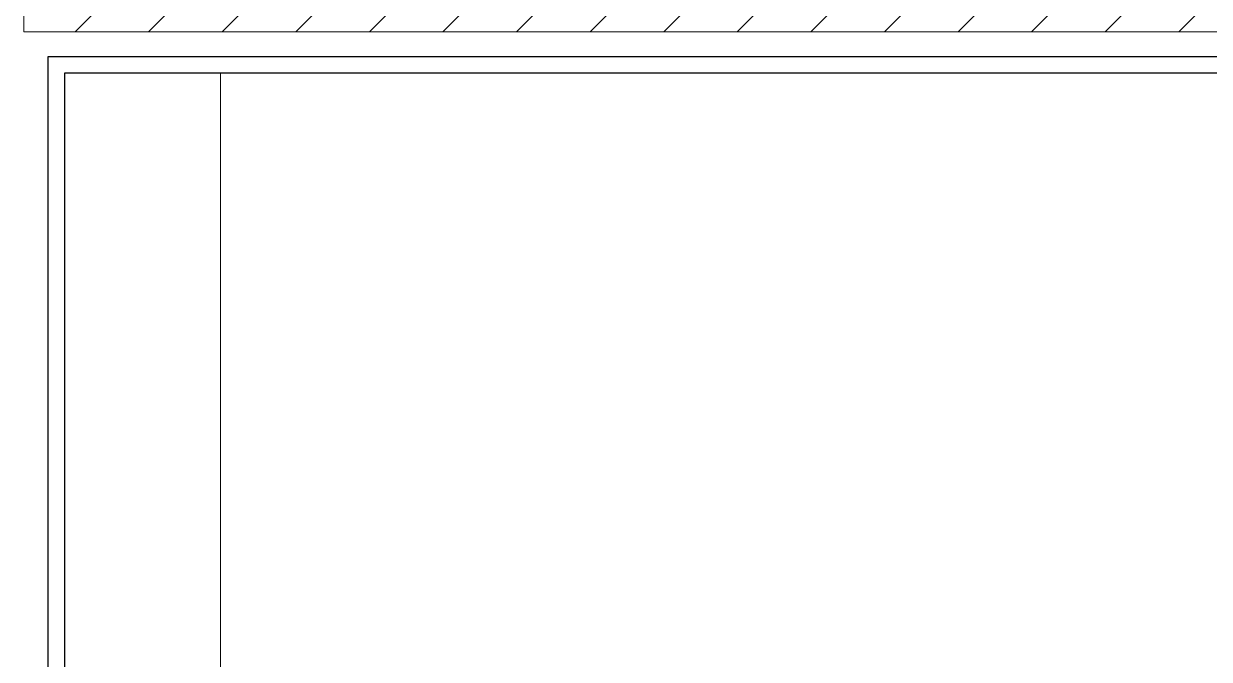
# Model space of a CAD drawing. Header units: millimetres. Extents: x -343543 to 400519, y -115663 to 104219.
# Drawn here: x -306958 to -306235, y 9607 to 9995 of the extents above; entities that cross this region are included whole.
import ezdxf

# ---------------------------------------------------------------- set-up
doc = ezdxf.new("R2010")
doc.units = ezdxf.units.MM
for name, color, linetype, lineweight in [('A-SYMBOLS', 10, 'Continuous', 13), ('XREF MAT BANG TUONG XAY$0$01.Xref _MB T1$0$A-FURN', 8, 'Continuous', 5), ('XREF MAT BANG TUONG XAY$0$01.Xref _MB T1$0$A-TEXT', 8, 'Continuous', 25), ('XREF MAT BANG TUONG XAY$0$A-WALL-INT', 8, 'Continuous', 9)]:
    doc.layers.add(name, color=color, linetype=linetype, lineweight=lineweight)
for name, color, linetype in [('XREF MAT BANG TUONG XAY$0$A-FNSH', 8, 'Continuous'), ('XREF MAT BANG TUONG XAY$0$A-FURN', 8, 'Continuous'), ('XREF MAT BANG TUONG XAY$0$A-PATT', 8, 'Continuous')]:
    doc.layers.add(name, color=color, linetype=linetype)

# ---------------------------------------------------------------- blocks, each defined once
blk = doc.blocks.new('*U226')
at = {"layer": 'XREF MAT BANG TUONG XAY$0$A-PATT'}
h = blk.add_hatch(dxfattribs=at)
h.set_pattern_fill('ANSI31', color=8, scale=10)
h.set_pattern_definition([(45, (36791.79, -11293.564), (-22.45064, 22.45064), [])])
h.paths.add_polyline_path([(-38.7, 47.5), (1306.3, 47.5), (1306.3, -162.5), (-38.7, -162.5)])
at = {"layer": 'XREF MAT BANG TUONG XAY$0$A-WALL-INT', "color": 8}
blk.add_lwpolyline([(-38.7, 47.5), (1306.3, 47.5), (1306.3, -162.5), (-38.7, -162.5)], close=True, dxfattribs=at)
blk = doc.blocks.new('XREF MAT BANG TUONG XAY$0$01.Xref _MB T1$0$Phong tam')
at = {"layer": 'XREF MAT BANG TUONG XAY$0$01.Xref _MB T1$0$A-FURN', "color": 8, "elevation": 0}
blk.add_lwpolyline([(-330, 6965), (-235, 6965), (-235, 5980), (-330, 5980)], close=True, dxfattribs=at)
at = {"layer": 'XREF MAT BANG TUONG XAY$0$A-FURN', "color": 8, "xscale": -1}
blk.add_blockref('*U226', (-248.7, 7152.5), dxfattribs=at)
blk = doc.blocks.new('01.Xref _MB T1')
at = {"layer": 'XREF MAT BANG TUONG XAY$0$A-FNSH', "color": 8}
for points in [[(31630.0013, 4480.00014), (31630.0013, 5459.99999), (32825.00096, 5459.99999), (32825.00096, 5604.99999), (31630.0013, 5604.99999), (31630.0013, 6584.99999), (32825.0013, 6584.99999), (32825.0013, 6729.99999), (31630.0013, 6729.99999), (31630.0013, 7709.99999), (32825.00071, 7709.99999), (32825.00071, 7854.99999), (31630.0013, 7854.99999), (31630.0013, 8834.99999), (32825.00067, 8834.99999), (32825.00067, 8979.99999), (31630.00143, 8980.00015), (31630.01054, 9964.99999), (32975.0013, 9964.99999), (32975.0013, 10224.99999), (31620.00486, 10224.99999)], [(31620.0013, 4470.00014), (31620.0013, 5469.99999), (32815.00096, 5469.99999), (32815.00096, 5594.99999), (31620.0013, 5594.99999), (31620.0013, 6594.99999), (32815.0013, 6594.99999), (32815.0013, 6719.99999), (31620.0013, 6719.99999), (31620.0013, 7719.99999), (32815.00071, 7719.99999), (32815.00071, 7844.99999), (31620.0013, 7844.99999), (31620.0013, 8844.99999), (32815.00067, 8844.99999), (32815.00067, 8969.99999), (31620.00134, 8970.00015), (31620.01063, 9974.99999), (32965.0013, 9974.99999), (32965.0013, 10214.99999), (31620.00671, 10214.99999)]]:
    blk.add_lwpolyline(points, dxfattribs=at)
at = {"layer": 'XREF MAT BANG TUONG XAY$0$01.Xref _MB T1$0$A-TEXT', "color": 8, "xscale": -1}
blk.add_blockref('XREF MAT BANG TUONG XAY$0$01.Xref _MB T1$0$Phong tam', (31395.0001, 2999.99999), dxfattribs=at)

msp = doc.modelspace()

# ---------------------------------------------------------------- block references
at = {"layer": 'A-SYMBOLS'}
msp.add_blockref('01.Xref _MB T1', (-338563.48, 0), dxfattribs=at)

doc.saveas('drawing.dxf')
